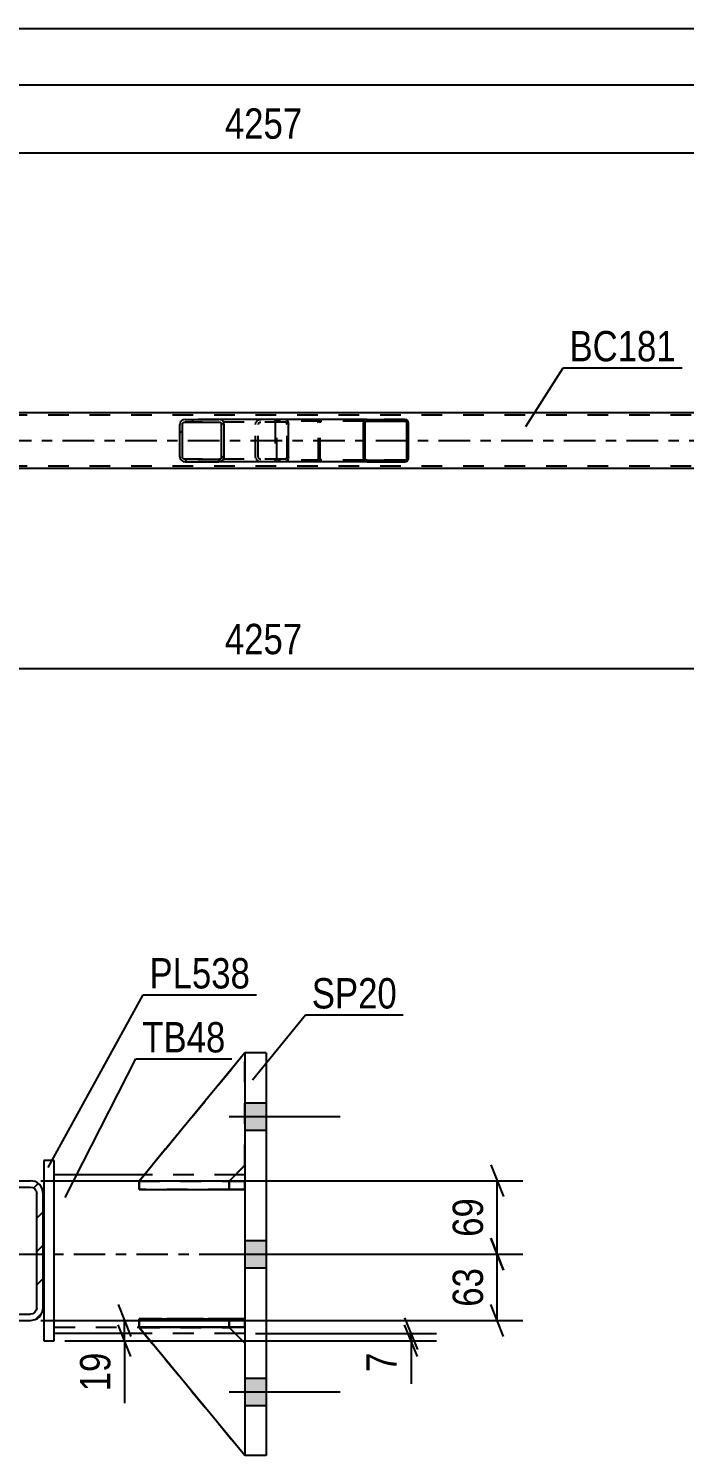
# Model space of a CAD drawing. Header units: millimetres. Extents: x 0 to 841, y 0 to 594.
# Drawn here: x 222.7 to 284.7, y 150 to 284.7 of the extents above; entities that cross this region are included whole.
import ezdxf

# ---------------------------------------------------------------- set-up
doc = ezdxf.new("R2010")
doc.units = ezdxf.units.MM
doc.linetypes.add('DXK_LINE_DOT2', pattern=[3.9198, 1.9599, -1.9599])
doc.linetypes.add('DXK_LINE_DOT3', pattern=[5.9187, 2.979, -0.9799, 0.9799, -0.9799])
doc.styles.add('Arial Narrow', font='ARIALN.TTF', dxfattribs={"height": 0.2})

# ---------------------------------------------------------------- blocks, each defined once
blk = doc.blocks.new('Part-814553173-5594 - 5489')
at = {"linetype": 'Continuous'}
h = blk.add_hatch(dxfattribs=at)
h.set_pattern_fill('', scale=0.7, style=0, pattern_type=0)
h.set_pattern_definition([(45, (241.1457, 247.4956), (-1.57154, 1.57154), [])])
h.paths.add_polyline_path([(241.18, 247.31), (241.15, 247.5), (241.04, 247.65), (240.87, 247.76), (240.68, 247.79), (237.5, 247.79), (237.3, 247.76), (237.14, 247.65), (237.03, 247.5), (236.99, 247.31), (236.99, 244.27), (237.03, 244.09), (237.14, 243.93), (237.3, 243.83), (237.5, 243.79), (240.68, 243.79), (240.87, 243.83), (241.04, 243.93), (241.15, 244.09), (241.18, 244.27)])
h.paths.add_polyline_path([(240.91, 244.18), (240.86, 244.1), (240.78, 244.05), (240.68, 244.03), (237.5, 244.03), (237.4, 244.05), (237.32, 244.1), (237.26, 244.18), (237.25, 244.27), (237.25, 247.31), (237.26, 247.4), (237.32, 247.48), (237.4, 247.53), (237.5, 247.55), (240.68, 247.55), (240.78, 247.53), (240.86, 247.48), (240.91, 247.4), (240.93, 247.31), (240.93, 244.27)])
at = {"color": 2, "linetype": 'Continuous'}
for p, q in [((237.03, 247.5), (236.99, 247.31)), ((236.99, 244.27), (236.99, 247.31)), ((237.25, 247.31), (237.26, 247.4)), ((237.25, 244.27), (237.25, 247.31)), ((237.26, 247.4), (237.32, 247.48)), ((237.5, 247.79), (237.3, 247.76)), ((237.32, 247.48), (237.4, 247.53)), ((237.4, 247.53), (237.5, 247.55)), ((237.5, 247.79), (240.68, 247.79)), ((237.5, 247.55), (240.68, 247.55)), ((246.98, 247.79), (240.68, 247.79)), ((240.87, 247.76), (240.68, 247.79)), ((240.68, 247.55), (240.78, 247.53)), ((240.78, 247.53), (240.86, 247.48)), ((240.86, 247.48), (240.91, 247.4)), ((240.91, 247.4), (240.93, 247.31)), ((240.93, 244.27), (240.93, 247.31)), ((241.18, 247.31), (241.15, 247.5)), ((241.18, 244.27), (241.18, 247.31)), ((246.98, 247.79), (247.09, 247.76)), ((247.09, 247.76), (247.17, 247.65)), ((247.17, 247.65), (247.23, 247.5)), ((247.23, 247.5), (247.25, 247.31)), ((247.25, 244.27), (247.25, 247.31)), ((236.99, 244.27), (237.03, 244.09)), ((237.26, 244.18), (237.25, 244.27)), ((237.32, 244.1), (237.26, 244.18)), ((237.4, 244.05), (237.32, 244.1)), ((237.5, 244.03), (237.4, 244.05)), ((237.5, 244.03), (240.68, 244.03)), ((240.78, 244.05), (240.68, 244.03)), ((240.86, 244.1), (240.78, 244.05)), ((240.91, 244.18), (240.86, 244.1)), ((240.93, 244.27), (240.91, 244.18)), ((241.15, 244.09), (241.18, 244.27)), ((247.17, 243.93), (247.09, 243.83)), ((247.23, 244.09), (247.17, 243.93)), ((247.25, 244.27), (247.23, 244.09)), ((237.3, 243.83), (237.5, 243.79)), ((237.5, 243.79), (240.68, 243.79)), ((240.68, 243.79), (240.87, 243.83)), ((246.98, 243.79), (240.68, 243.79)), ((247.09, 243.83), (246.98, 243.79))]:
    blk.add_line(p, q, dxfattribs=at)
at = {"color": 7, "linetype": 'DXK_LINE_DOT2'}
for p, q in [((240.68, 247.79), (237.5, 247.79)), ((246.98, 247.55), (237.5, 247.55)), ((244.14, 247.31), (244.18, 247.5)), ((244.14, 244.27), (244.14, 247.31)), ((244.41, 247.4), (244.4, 247.31)), ((244.4, 244.27), (244.4, 247.31)), ((244.47, 247.48), (244.41, 247.4)), ((244.45, 247.76), (244.65, 247.79)), ((244.47, 247.48), (244.49, 247.5)), ((244.49, 247.5), (244.55, 247.53)), ((244.55, 247.53), (244.65, 247.55)), ((245.99, 247.55), (245.99, 247.79)), ((247.03, 247.53), (246.98, 247.55)), ((247.08, 247.48), (247.03, 247.53)), ((247.11, 247.4), (247.08, 247.48)), ((247.12, 247.31), (247.11, 247.4)), ((247.12, 244.27), (247.12, 247.31)), ((246.98, 244.03), (237.5, 244.03)), ((244.18, 244.09), (244.14, 244.27)), ((244.4, 244.27), (244.41, 244.18)), ((244.41, 244.18), (244.47, 244.1)), ((244.47, 244.1), (244.49, 244.09)), ((244.49, 244.09), (244.55, 244.05)), ((244.55, 244.05), (244.65, 244.03)), ((245.99, 243.79), (245.99, 244.03)), ((246.98, 244.03), (247.03, 244.05)), ((247.03, 244.05), (247.08, 244.1)), ((247.08, 244.1), (247.11, 244.18)), ((247.11, 244.18), (247.12, 244.27)), ((240.68, 243.79), (237.5, 243.79)), ((244.65, 243.79), (244.45, 243.83))]:
    blk.add_line(p, q, dxfattribs=at)
at = {"color": 2, "linetype": 'Continuous'}
for centre, start, end in [((237.48, 247.3), 111.1941, 156.1506), ((240.7, 247.3), 23.8494, 68.8059), ((237.48, 244.29), 203.8494, 248.8059), ((240.7, 244.29), 291.1941, 336.1506)]:
    blk.add_arc(centre, 0.492, start, end, dxfattribs=at)
at = {"color": 7, "linetype": 'DXK_LINE_DOT2'}
for centre, start, end in [((244.63, 247.3), 111.1941, 156.1506), ((244.63, 244.29), 203.8494, 248.8059)]:
    blk.add_arc(centre, 0.492, start, end, dxfattribs=at)
blk = doc.blocks.new('Part-814553173-5595 - 5489')
at = {"linetype": 'Continuous'}
h = blk.add_hatch(dxfattribs=at)
h.set_pattern_fill('', scale=0.7, style=0, pattern_type=0)
h.set_pattern_definition([(45, (258.5697, 247.5943), (-1.57154, 1.57154), [])])
h.paths.add_polyline_path([(258.6, 247.47), (258.57, 247.59), (258.5, 247.7), (258.39, 247.77), (258.26, 247.79), (254.68, 247.79), (254.55, 247.77), (254.44, 247.7), (254.36, 247.59), (254.34, 247.47), (254.34, 244.11), (254.36, 243.99), (254.44, 243.89), (254.55, 243.82), (254.68, 243.79), (258.26, 243.79), (258.39, 243.82), (258.5, 243.89), (258.57, 243.99), (258.6, 244.11)])
h.paths.add_polyline_path([(258.41, 244.05), (258.38, 244), (258.32, 243.96), (258.26, 243.95), (254.68, 243.95), (254.61, 243.96), (254.56, 244), (254.52, 244.05), (254.51, 244.11), (254.51, 247.47), (254.52, 247.53), (254.56, 247.59), (254.61, 247.62), (254.68, 247.63), (258.26, 247.63), (258.32, 247.62), (258.38, 247.59), (258.41, 247.53), (258.43, 247.47), (258.43, 244.11)])
at = {"color": 7, "linetype": 'DXK_LINE_DOT2'}
for p, q in [((245.99, 247.5), (246.02, 247.59)), ((245.99, 247.47), (245.99, 247.5)), ((245.99, 247.47), (245.99, 244.11)), ((246.17, 247.53), (246.16, 247.47)), ((246.16, 244.11), (246.16, 247.47)), ((246.21, 247.59), (246.17, 247.53)), ((246.2, 247.77), (246.33, 247.79)), ((246.26, 247.62), (246.21, 247.59)), ((246.33, 247.63), (246.26, 247.62)), ((246.98, 247.79), (246.33, 247.79)), ((258.26, 247.63), (246.33, 247.63)), ((249.91, 247.79), (250.04, 247.77)), ((249.97, 247.62), (249.91, 247.63)), ((250.03, 247.59), (249.97, 247.62)), ((250.06, 247.53), (250.03, 247.59)), ((250.08, 247.47), (250.06, 247.53)), ((250.08, 244.11), (250.08, 247.47)), ((250.22, 247.59), (250.25, 247.47)), ((250.25, 244.11), (250.25, 247.47)), ((258.26, 247.79), (254.68, 247.79)), ((246.02, 243.99), (245.99, 244.11)), ((246.16, 244.11), (246.17, 244.05)), ((246.17, 244.05), (246.21, 244)), ((246.21, 244), (246.26, 243.96)), ((246.26, 243.96), (246.33, 243.95)), ((258.26, 243.95), (246.33, 243.95)), ((249.91, 243.95), (249.97, 243.96)), ((249.97, 243.96), (250.03, 244)), ((250.03, 244), (250.06, 244.05)), ((250.06, 244.05), (250.08, 244.11)), ((250.25, 244.11), (250.22, 243.99)), ((246.33, 243.79), (246.2, 243.82)), ((246.98, 243.79), (246.33, 243.79)), ((250.04, 243.82), (249.91, 243.79)), ((258.26, 243.79), (254.68, 243.79))]:
    blk.add_line(p, q, dxfattribs=at)
at = {"color": 2, "linetype": 'Continuous'}
for p, q in [((254.68, 247.79), (246.98, 247.79)), ((254.36, 247.59), (254.34, 247.47)), ((254.34, 244.11), (254.34, 247.47)), ((254.51, 247.47), (254.52, 247.53)), ((254.51, 244.11), (254.51, 247.47)), ((254.52, 247.53), (254.56, 247.59)), ((254.68, 247.79), (254.55, 247.77)), ((254.56, 247.59), (254.61, 247.62)), ((254.61, 247.62), (254.68, 247.63)), ((254.68, 247.79), (258.26, 247.79)), ((254.68, 247.63), (258.26, 247.63)), ((258.39, 247.77), (258.26, 247.79)), ((258.26, 247.63), (258.32, 247.62)), ((258.32, 247.62), (258.38, 247.59)), ((258.38, 247.59), (258.41, 247.53)), ((258.41, 247.53), (258.43, 247.47)), ((258.43, 244.11), (258.43, 247.47)), ((258.6, 247.47), (258.57, 247.59)), ((258.6, 244.11), (258.6, 247.47)), ((254.34, 244.11), (254.36, 243.99)), ((254.52, 244.05), (254.51, 244.11)), ((254.56, 244), (254.52, 244.05)), ((254.61, 243.96), (254.56, 244)), ((254.68, 243.95), (254.61, 243.96)), ((254.68, 243.95), (258.26, 243.95)), ((258.32, 243.96), (258.26, 243.95)), ((258.38, 244), (258.32, 243.96)), ((258.41, 244.05), (258.38, 244)), ((258.43, 244.11), (258.41, 244.05)), ((258.57, 243.99), (258.6, 244.11)), ((254.68, 243.79), (246.98, 243.79)), ((254.55, 243.82), (254.68, 243.79)), ((254.68, 243.79), (258.26, 243.79)), ((258.26, 243.79), (258.39, 243.82))]:
    blk.add_line(p, q, dxfattribs=at)
at = {"color": 7, "linetype": 'DXK_LINE_DOT2'}
for centre, start, end in [((246.32, 247.46), 110.7583, 155.68), ((249.92, 247.46), 24.3199, 69.2417), ((246.32, 244.13), 204.3199, 249.2417), ((249.92, 244.13), 290.7583, 335.68)]:
    blk.add_arc(centre, 0.331, start, end, dxfattribs=at)
at = {"color": 2, "linetype": 'Continuous'}
for centre, start, end in [((254.67, 247.46), 110.7583, 155.68), ((258.27, 247.46), 24.32, 69.2417), ((254.67, 244.13), 204.32, 249.2417), ((258.27, 244.13), 290.7583, 335.68)]:
    blk.add_arc(centre, 0.331, start, end, dxfattribs=at)
blk = doc.blocks.new('Part-814553173-5661 - 5489')
at = {"color": 2, "linetype": 'Continuous'}
for p, q in [((728.24, 248.43), (66.12, 248.43)), ((329.24, 243.15), (164.97, 243.15))]:
    blk.add_line(p, q, dxfattribs=at)
at = {"color": 7, "linetype": 'DXK_LINE_DOT2'}
for p, q in [((728.24, 248.19), (66.12, 248.19)), ((728.24, 243.39), (66.12, 243.39))]:
    blk.add_line(p, q, dxfattribs=at)
at = {"color": 7, "linetype": 'DXK_LINE_DOT3'}
blk.add_line((66.12, 245.79), (728.24, 245.79), dxfattribs=at)
blk = doc.blocks.new('Part-814553173-1438 - 1250')
at = {"color": 2, "linetype": 'Continuous'}
for p, q in [((225.14, 177.81), (224.14, 177.81)), ((224.14, 177.81), (224.14, 160.81)), ((225.14, 160.81), (225.14, 177.81)), ((224.14, 160.81), (225.14, 160.81))]:
    blk.add_line(p, q, dxfattribs=at)
blk = doc.blocks.new('Part-814553173-1253 - 1250')
at = {"color": 2, "linetype": 'Continuous'}
for p, q in [((233.14, 175.88), (233.14, 175.88)), ((233.14, 175.88), (233.14, 175.08)), ((243.14, 175.88), (234.38, 175.88)), ((243.14, 175.88), (243.14, 175.88)), ((243.14, 175.88), (243.14, 175.08)), ((233.14, 175.08), (243.14, 175.08))]:
    blk.add_line(p, q, dxfattribs=at)
at = {"color": 7, "linetype": 'DXK_LINE_DOT2'}
for p, q in [((234.38, 175.88), (233.14, 175.88)), ((241.64, 175.88), (233.14, 175.88)), ((241.64, 175.88), (243.14, 175.88)), ((241.64, 175.88), (241.64, 175.08)), ((243.14, 175.88), (243.14, 175.88)), ((233.14, 175.08), (241.64, 175.08)), ((241.64, 175.08), (243.14, 175.08))]:
    blk.add_line(p, q, dxfattribs=at)
blk = doc.blocks.new('Part-814553173-1399 - 1250')
at = {"color": 7, "linetype": 'DXK_LINE_DOT2'}
for p, q in [((233.14, 162.08), (233.14, 162.88)), ((233.14, 162.88), (241.64, 162.88)), ((243.14, 162.88), (233.14, 162.88)), ((241.64, 162.08), (233.14, 162.08)), ((233.14, 162.08), (243.14, 162.08)), ((241.64, 162.08), (241.64, 162.88)), ((241.64, 162.88), (243.14, 162.88)), ((243.14, 162.08), (241.64, 162.08)), ((243.14, 162.08), (243.14, 162.88)), ((243.14, 162.08), (243.14, 162.88)), ((243.14, 162.88), (243.14, 162.88)), ((243.14, 162.08), (243.14, 162.08))]:
    blk.add_line(p, q, dxfattribs=at)
blk = doc.blocks.new('Part-814553173-1462 - 1250')
at = {"linetype": 'Continuous'}
h = blk.add_hatch(dxfattribs=at)
h.set_pattern_fill('', scale=0.7, style=0, pattern_type=0)
h.set_pattern_definition([(45, (223.344, 162.8086), (-1.57154, 1.57154), [])])
h.paths.add_polyline_path([(222.88, 162.72), (223.34, 162.81), (223.73, 163.07), (223.99, 163.46), (224.08, 163.92), (224.08, 174.72), (223.99, 175.18), (223.73, 175.57), (223.34, 175.83), (222.88, 175.92), (212.08, 175.92), (211.63, 175.83), (211.24, 175.57), (210.98, 175.18), (210.88, 174.72), (210.88, 163.92), (210.98, 163.46), (211.24, 163.07), (211.63, 162.81), (212.08, 162.72)])
h.paths.add_polyline_path([(212.08, 163.32), (211.86, 163.36), (211.66, 163.49), (211.53, 163.69), (211.48, 163.92), (211.48, 174.72), (211.53, 174.95), (211.66, 175.14), (211.86, 175.27), (212.08, 175.32), (222.88, 175.32), (223.11, 175.27), (223.31, 175.14), (223.44, 174.95), (223.48, 174.72), (223.48, 163.92), (223.44, 163.69), (223.31, 163.49), (223.11, 163.36), (222.88, 163.32)])
at = {"color": 2, "linetype": 'Continuous'}
for p, q in [((210.98, 175.18), (210.88, 174.72)), ((211.53, 174.95), (211.66, 175.14)), ((212.08, 175.92), (211.63, 175.83)), ((211.66, 175.14), (211.86, 175.27)), ((211.86, 175.27), (212.08, 175.32)), ((212.08, 175.92), (212.08, 175.92)), ((212.08, 175.92), (222.88, 175.92)), ((212.08, 175.32), (212.08, 175.32)), ((212.08, 175.32), (222.88, 175.32)), ((222.88, 175.92), (222.88, 175.92)), ((223.34, 175.83), (222.88, 175.92)), ((222.88, 175.32), (222.88, 175.32)), ((222.88, 175.32), (223.11, 175.27)), ((223.11, 175.27), (223.31, 175.14)), ((223.31, 175.14), (223.44, 174.95)), ((224.08, 174.72), (223.99, 175.18)), ((210.88, 174.72), (210.88, 174.72)), ((210.88, 163.92), (210.88, 174.72)), ((211.48, 174.72), (211.53, 174.95)), ((211.48, 174.72), (211.48, 174.72)), ((211.48, 163.92), (211.48, 174.72)), ((223.44, 174.95), (223.48, 174.72)), ((223.48, 174.72), (223.48, 174.72)), ((223.48, 163.92), (223.48, 174.72)), ((224.08, 174.72), (224.08, 174.72)), ((224.08, 163.92), (224.08, 174.72)), ((210.88, 163.92), (210.88, 163.92)), ((210.88, 163.92), (210.98, 163.46)), ((211.48, 163.92), (211.48, 163.92)), ((211.53, 163.69), (211.48, 163.92)), ((211.66, 163.49), (211.53, 163.69)), ((211.86, 163.36), (211.66, 163.49)), ((212.08, 163.32), (211.86, 163.36)), ((212.08, 163.32), (212.08, 163.32)), ((212.08, 163.32), (222.88, 163.32)), ((223.11, 163.36), (222.88, 163.32)), ((222.88, 163.32), (222.88, 163.32)), ((223.31, 163.49), (223.11, 163.36)), ((223.44, 163.69), (223.31, 163.49)), ((223.48, 163.92), (223.44, 163.69)), ((223.48, 163.92), (223.48, 163.92)), ((223.99, 163.46), (224.08, 163.92)), ((224.08, 163.92), (224.08, 163.92)), ((211.63, 162.81), (212.08, 162.72)), ((212.08, 162.72), (212.08, 162.72)), ((212.08, 162.72), (222.88, 162.72)), ((222.88, 162.72), (223.34, 162.81)), ((222.88, 162.72), (222.88, 162.72))]:
    blk.add_line(p, q, dxfattribs=at)
at = {"color": 7, "linetype": 'DXK_LINE_DOT3'}
blk.add_line((217.48, 169.32), (217.48, 169.32), dxfattribs=at)
at = {"color": 2, "linetype": 'Continuous'}
for centre, start, end in [((212.08, 174.72), 112.5, 157.5), ((222.88, 174.72), 22.5, 67.5), ((212.08, 163.92), 202.5, 247.5), ((222.88, 163.92), 292.5, 337.5)]:
    blk.add_arc(centre, 1.2, start, end, dxfattribs=at)
blk = doc.blocks.new('Part-814553173-1398 - 1250')
at = {"color": 7, "linetype": 'DXK_LINE_DOT2'}
for p, q in [((233.14, 175.08), (233.14, 175.88)), ((233.14, 175.88), (241.64, 175.88)), ((243.14, 175.88), (233.14, 175.88)), ((241.64, 175.08), (241.64, 175.88)), ((241.64, 175.88), (243.14, 175.88)), ((243.14, 175.08), (243.14, 175.88)), ((243.14, 175.08), (243.14, 175.88)), ((243.14, 175.88), (243.14, 175.88)), ((241.64, 175.08), (233.14, 175.08)), ((233.14, 175.08), (243.14, 175.08)), ((243.14, 175.08), (241.64, 175.08)), ((243.14, 175.08), (243.14, 175.08))]:
    blk.add_line(p, q, dxfattribs=at)
blk = doc.blocks.new('Part-814553173-1277 - 1250')
at = {"color": 2, "linetype": 'Continuous'}
for p, q in [((245.14, 187.98), (243.14, 187.98)), ((243.14, 187.98), (243.14, 149.98)), ((245.14, 187.98), (245.14, 149.98)), ((245.14, 149.98), (243.14, 149.98))]:
    blk.add_line(p, q, dxfattribs=at)
blk = doc.blocks.new('Part-814553173-1400 - 1250')
at = {"color": 2, "linetype": 'Continuous'}
for p, q in [((243.14, 187.98), (233.14, 175.87)), ((243.14, 187.98), (243.14, 187.98)), ((243.14, 187.98), (243.14, 187.98)), ((241.65, 175.88), (243.14, 177.37)), ((234.38, 175.87), (233.14, 175.87)), ((233.14, 175.87), (233.14, 175.87))]:
    blk.add_line(p, q, dxfattribs=at)
at = {"color": 7, "linetype": 'DXK_LINE_DOT2'}
for p, q in [((243.14, 187.98), (233.14, 175.87)), ((243.14, 177.37), (243.14, 187.98)), ((241.64, 175.87), (243.14, 177.37)), ((241.64, 175.87), (233.14, 175.87)), ((241.64, 175.87), (234.38, 175.87)), ((241.64, 175.87), (241.65, 175.88)), ((241.64, 175.87), (241.64, 175.87))]:
    blk.add_line(p, q, dxfattribs=at)
blk = doc.blocks.new('Part-814553173-1401 - 1250')
at = {"color": 7, "linetype": 'DXK_LINE_DOT2'}
for p, q in [((243.14, 187.98), (233.14, 175.87)), ((233.14, 175.87), (243.14, 187.98)), ((243.14, 177.37), (243.14, 187.98)), ((241.64, 175.87), (243.14, 177.37)), ((241.64, 175.87), (243.14, 177.37)), ((233.14, 175.87), (241.64, 175.87)), ((233.14, 175.87), (233.14, 175.87)), ((241.64, 175.87), (233.14, 175.87)), ((241.64, 175.87), (241.64, 175.87))]:
    blk.add_line(p, q, dxfattribs=at)
blk = doc.blocks.new('Bolt-814553173-1371 - 1250')
at = {"linetype": 'Continuous'}
for points in [[(245.14, 180.68), (245.14, 183.28), (243.14, 183.28), (243.14, 180.68)], [(245.14, 180.68), (245.14, 183.28), (243.14, 183.28), (243.14, 180.68)], [(245.14, 180.68), (245.14, 183.28), (243.14, 183.28), (243.14, 180.68)], [(245.14, 167.68), (245.14, 170.28), (243.14, 170.28), (243.14, 167.68)], [(245.14, 167.68), (245.14, 170.28), (243.14, 170.28), (243.14, 167.68)], [(245.14, 154.68), (245.14, 157.28), (243.14, 157.28), (243.14, 154.68)], [(245.14, 154.68), (245.14, 157.28), (243.14, 157.28), (243.14, 154.68)], [(245.14, 154.68), (245.14, 157.28), (243.14, 157.28), (243.14, 154.68)]]:
    blk.add_hatch(color=1, dxfattribs=at).paths.add_polyline_path(points)
at = {"color": 1, "linetype": 'Continuous'}
for p, q in [((243.14, 183.28), (245.14, 183.28)), ((243.14, 183.28), (245.14, 183.28)), ((243.14, 183.28), (245.14, 183.28)), ((241.64, 181.98), (252.14, 181.98)), ((241.64, 181.98), (252.14, 181.98)), ((241.64, 181.98), (252.14, 181.98)), ((243.14, 180.68), (245.14, 180.68)), ((243.14, 180.68), (245.14, 180.68)), ((243.14, 180.68), (245.14, 180.68)), ((243.14, 170.28), (245.14, 170.28)), ((243.14, 170.28), (245.14, 170.28)), ((241.64, 168.98), (252.14, 168.98)), ((241.64, 168.98), (252.14, 168.98)), ((243.14, 167.68), (245.14, 167.68)), ((243.14, 167.68), (245.14, 167.68)), ((243.14, 157.28), (245.14, 157.28)), ((243.14, 157.28), (245.14, 157.28)), ((243.14, 157.28), (245.14, 157.28)), ((241.64, 155.98), (252.14, 155.98)), ((241.64, 155.98), (252.14, 155.98)), ((241.64, 155.98), (252.14, 155.98)), ((243.14, 154.68), (245.14, 154.68)), ((243.14, 154.68), (245.14, 154.68)), ((243.14, 154.68), (245.14, 154.68))]:
    blk.add_line(p, q, dxfattribs=at)
blk = doc.blocks.new('Part-814553173-1397 - 1250')
at = {"color": 2, "linetype": 'Continuous'}
for p, q in [((233.14, 162.88), (243.14, 162.88)), ((233.14, 162.88), (233.14, 162.08)), ((243.14, 162.08), (233.14, 162.08)), ((243.14, 162.88), (243.14, 162.88)), ((243.14, 162.08), (243.14, 162.88))]:
    blk.add_line(p, q, dxfattribs=at)
at = {"color": 7, "linetype": 'DXK_LINE_DOT2'}
for p, q in [((241.64, 162.88), (233.14, 162.88)), ((233.14, 162.08), (241.64, 162.08)), ((243.14, 162.88), (241.64, 162.88)), ((241.64, 162.88), (241.64, 162.08)), ((241.64, 162.08), (243.14, 162.08)), ((243.14, 162.88), (243.14, 162.88))]:
    blk.add_line(p, q, dxfattribs=at)
blk = doc.blocks.new('Part-814553173-1402 - 1250')
at = {"color": 2, "linetype": 'Continuous'}
for p, q in [((233.14, 162.07), (233.14, 162.07)), ((241.64, 162.07), (233.14, 162.07)), ((243.14, 149.98), (233.14, 162.07)), ((241.64, 162.07), (241.64, 162.07)), ((241.64, 162.07), (243.14, 160.57))]:
    blk.add_line(p, q, dxfattribs=at)
at = {"color": 7, "linetype": 'DXK_LINE_DOT2'}
for p, q in [((233.14, 162.07), (241.64, 162.07)), ((243.14, 149.98), (233.14, 162.07)), ((241.64, 162.07), (243.14, 160.57)), ((243.14, 160.57), (243.14, 149.98))]:
    blk.add_line(p, q, dxfattribs=at)
blk = doc.blocks.new('Part-814553173-1403 - 1250')
at = {"color": 7, "linetype": 'DXK_LINE_DOT2'}
for p, q in [((233.14, 162.07), (241.64, 162.07)), ((243.14, 149.98), (233.14, 162.07)), ((233.14, 162.07), (233.14, 162.07)), ((241.64, 162.07), (233.14, 162.07)), ((233.14, 162.07), (243.14, 149.98)), ((241.64, 162.07), (243.14, 160.57)), ((241.64, 162.07), (241.64, 162.07)), ((243.14, 160.57), (241.64, 162.07)), ((243.14, 160.57), (243.14, 149.98))]:
    blk.add_line(p, q, dxfattribs=at)
blk = doc.blocks.new('Part-814553173-1443 - 1250')
at = {"color": 2, "linetype": 'Continuous'}
for p, q in [((233.64, 176.48), (225.14, 176.48)), ((243.14, 176.48), (242.24, 176.48)), ((233.63, 161.48), (225.14, 161.48)), ((243.14, 161.48), (242.23, 161.48))]:
    blk.add_line(p, q, dxfattribs=at)
at = {"color": 7, "linetype": 'DXK_LINE_DOT2'}
for p, q in [((225.14, 161.48), (225.14, 176.48)), ((243.14, 175.88), (225.14, 175.88)), ((242.24, 176.48), (233.64, 176.48)), ((243.14, 176.48), (243.14, 161.48)), ((225.14, 162.08), (243.14, 162.08)), ((242.23, 161.48), (233.63, 161.48))]:
    blk.add_line(p, q, dxfattribs=at)
at = {"color": 7, "linetype": 'DXK_LINE_DOT3'}
blk.add_line((215.14, 168.98), (253.14, 168.98), dxfattribs=at)
blk = doc.blocks.new('StraightDimension-814553173-5848 - 5489')
at = {"color": 7, "linetype": 'Continuous'}
blk.add_line((55.26, 284.7), (739.1, 284.7), dxfattribs=at)
blk = doc.blocks.new('StraightDimension-814553173-9184 - 5489')
at = {"color": 7, "linetype": 'Continuous'}
blk.add_line((55.9, 279.39), (738.46, 279.39), dxfattribs=at)
blk = doc.blocks.new('StraightDimension-814553173-5841 - 5489')
at = {"color": 7, "linetype": 'Continuous'}
blk.add_line((159.77, 224.28), (330.04, 224.28), dxfattribs=at)
at = {"color": 0}
blk.add_wipeout([(249.16, 225.03), (249.16, 229.23), (240.65, 229.23), (240.65, 225.03)], dxfattribs=at)
at = {"color": 3, "style": 'Arial Narrow'}
blk.add_text('4257', height=2.863, dxfattribs=at).set_placement((241.25, 225.63))
blk = doc.blocks.new('StraightDimension-814553173-5875 - 5489')
at = {"color": 7, "linetype": 'Continuous'}
blk.add_line((159.77, 272.95), (330.04, 272.95), dxfattribs=at)
at = {"color": 0}
blk.add_wipeout([(249.16, 273.7), (249.16, 277.9), (240.65, 277.9), (240.65, 273.7)], dxfattribs=at)
at = {"color": 3, "style": 'Arial Narrow'}
blk.add_text('4257', height=2.863, dxfattribs=at).set_placement((241.25, 274.3))
blk = doc.blocks.new('StraightDimension-814553173-1557 - 1250')
at = {"color": 7, "linetype": 'Continuous'}
for p, q in [((258.23, 162.98), (259.43, 159.98)), ((259.43, 159.31), (258.23, 162.31)), ((226.14, 160.81), (261.23, 160.81)), ((244.14, 161.48), (261.23, 161.48)), ((258.83, 160.81), (258.83, 161.48)), ((258.83, 160.81), (258.83, 156.74)), ((258.83, 160.81), (258.83, 156.74))]:
    blk.add_line(p, q, dxfattribs=at)
at = {"color": 0}
blk.add_wipeout([(258.08, 160.29), (253.88, 160.29), (253.88, 157.26), (258.08, 157.26)], dxfattribs=at)
at = {"color": 3, "style": 'Arial Narrow'}
blk.add_text('7', height=2.86, rotation=90.0002, dxfattribs=at).set_placement((257.48, 157.86))
blk = doc.blocks.new('StraightDimension-814553173-1512 - 1250')
at = {"color": 7, "linetype": 'Continuous'}
for p, q in [((266.38, 170.48), (267.58, 167.48)), ((251.74, 168.98), (269.38, 168.98)), ((266.98, 162.72), (266.98, 168.98)), ((267.58, 161.22), (266.38, 164.22)), ((223.88, 162.72), (269.38, 162.72))]:
    blk.add_line(p, q, dxfattribs=at)
at = {"color": 0}
blk.add_wipeout([(266.23, 168.27), (262.03, 168.27), (262.03, 163.42), (266.23, 163.42)], dxfattribs=at)
at = {"color": 3, "style": 'Arial Narrow'}
blk.add_text('63', height=2.863, rotation=90.0002, dxfattribs=at).set_placement((265.63, 164.02))
blk = doc.blocks.new('StraightDimension-814553173-1523 - 1250')
at = {"color": 7, "linetype": 'Continuous'}
for p, q in [((266.38, 177.42), (267.58, 174.42)), ((223.88, 175.92), (269.38, 175.92)), ((266.98, 168.98), (266.98, 175.92)), ((267.58, 167.48), (266.38, 170.48)), ((251.74, 168.98), (269.38, 168.98))]:
    blk.add_line(p, q, dxfattribs=at)
at = {"color": 0}
blk.add_wipeout([(266.23, 174.87), (262.03, 174.87), (262.03, 170.02), (266.23, 170.02)], dxfattribs=at)
at = {"color": 3, "style": 'Arial Narrow'}
blk.add_text('69', height=2.863, rotation=90.0002, dxfattribs=at).set_placement((265.63, 170.62))
blk = doc.blocks.new('StraightDimension-814553173-1546 - 1250')
at = {"color": 7, "linetype": 'Continuous'}
for p, q in [((231.18, 164.22), (232.38, 161.22)), ((223.88, 162.72), (234.18, 162.72)), ((232.38, 159.31), (231.18, 162.31)), ((231.78, 160.81), (231.78, 162.72)), ((226.14, 160.81), (234.18, 160.81)), ((231.78, 160.81), (231.78, 154.91)), ((231.78, 160.81), (231.78, 154.91))]:
    blk.add_line(p, q, dxfattribs=at)
at = {"color": 0}
blk.add_wipeout([(231.03, 160.29), (226.83, 160.29), (226.83, 155.43), (231.03, 155.43)], dxfattribs=at)
at = {"color": 3, "style": 'Arial Narrow'}
blk.add_text('19', height=2.863, rotation=90.0002, dxfattribs=at).set_placement((230.43, 156.03))
blk = doc.blocks.new('Mark-814553173-5657 - 5489')
at = {"color": 0}
blk.add_wipeout([(283.85, 253.28), (283.85, 256.28), (273.8, 256.28), (273.8, 253.28)], dxfattribs=at)
blk.add_wipeout([(283.85, 253.28), (283.85, 256.28), (273.8, 256.28), (273.8, 253.28)], dxfattribs=at)
at = {"color": 30, "linetype": 'Continuous'}
for p, q in [((269.66, 247.12), (273.2, 252.68)), ((273.2, 252.68), (284.45, 252.68))]:
    blk.add_line(p, q, dxfattribs=at)
at = {"color": 3, "style": 'Arial Narrow'}
blk.add_text('BC181', height=2.863, dxfattribs=at).set_placement((273.8, 253.28))
blk = doc.blocks.new('Mark-814553173-1272 - 1250')
at = {"color": 0}
blk.add_wipeout([(257.5, 192.18), (257.5, 195.18), (249.46, 195.18), (249.46, 192.18)], dxfattribs=at)
blk.add_wipeout([(257.5, 192.18), (257.5, 195.18), (249.46, 195.18), (249.46, 192.18)], dxfattribs=at)
at = {"color": 30, "linetype": 'Continuous'}
for p, q in [((243.86, 185.45), (248.86, 191.58)), ((248.86, 191.58), (258.1, 191.58))]:
    blk.add_line(p, q, dxfattribs=at)
at = {"color": 3, "style": 'Arial Narrow'}
blk.add_text('SP20', height=2.863, dxfattribs=at).set_placement((249.46, 192.18))
blk = doc.blocks.new('Mark-814553173-1434 - 1250')
at = {"color": 0}
blk.add_wipeout([(243.64, 194.07), (243.64, 197.07), (234.13, 197.07), (234.13, 194.07)], dxfattribs=at)
blk.add_wipeout([(243.64, 194.07), (243.64, 197.07), (234.13, 197.07), (234.13, 194.07)], dxfattribs=at)
at = {"color": 30, "linetype": 'Continuous'}
for p, q in [((224.56, 177.16), (233.53, 193.47)), ((233.53, 193.47), (244.24, 193.47))]:
    blk.add_line(p, q, dxfattribs=at)
at = {"color": 3, "style": 'Arial Narrow'}
blk.add_text('PL538', height=2.863, dxfattribs=at).set_placement((234.13, 194.07))
blk = doc.blocks.new('Mark-814553173-1439 - 1250')
at = {"color": 0}
blk.add_wipeout([(241.3, 188.03), (241.3, 191.03), (233.45, 191.03), (233.45, 188.03)], dxfattribs=at)
blk.add_wipeout([(241.3, 188.03), (241.3, 191.03), (233.45, 191.03), (233.45, 188.03)], dxfattribs=at)
at = {"color": 30, "linetype": 'Continuous'}
for p, q in [((226.15, 174.34), (232.85, 187.43)), ((232.85, 187.43), (241.9, 187.43))]:
    blk.add_line(p, q, dxfattribs=at)
at = {"color": 3, "style": 'Arial Narrow'}
blk.add_text('TB48', height=2.863, dxfattribs=at).set_placement((233.45, 188.03))

msp = doc.modelspace()

# ---------------------------------------------------------------- block references
for name in ['StraightDimension-814553173-5848 - 5489', 'Part-814553173-5661 - 5489', 'Part-814553173-5594 - 5489', 'Part-814553173-5595 - 5489', 'StraightDimension-814553173-5841 - 5489', 'Part-814553173-1400 - 1250', 'Part-814553173-1401 - 1250', 'Part-814553173-1277 - 1250', 'Bolt-814553173-1371 - 1250', 'Part-814553173-1438 - 1250', 'Part-814553173-1462 - 1250', 'Part-814553173-1443 - 1250', 'Part-814553173-1253 - 1250', 'Part-814553173-1398 - 1250', 'Part-814553173-1399 - 1250', 'Part-814553173-1397 - 1250', 'Part-814553173-1402 - 1250', 'Part-814553173-1403 - 1250']:
    msp.add_blockref(name, (0, 0))

# ---------------------------------------------------------------- next in the draw order: block references
for name in ['StraightDimension-814553173-9184 - 5489', 'Mark-814553173-1272 - 1250', 'StraightDimension-814553173-1557 - 1250']:
    msp.add_blockref(name, (0, 0))

# ---------------------------------------------------------------- next in the draw order: block references
for name in ['StraightDimension-814553173-5875 - 5489', 'Mark-814553173-5657 - 5489', 'StraightDimension-814553173-1512 - 1250']:
    msp.add_blockref(name, (0, 0))

# ---------------------------------------------------------------- next in the draw order: block references
for name in ['StraightDimension-814553173-1523 - 1250', 'StraightDimension-814553173-1546 - 1250']:
    msp.add_blockref(name, (0, 0))

# ---------------------------------------------------------------- next in the draw order: block references
msp.add_blockref('Mark-814553173-1434 - 1250', (0, 0))

# ---------------------------------------------------------------- next in the draw order: block references
msp.add_blockref('Mark-814553173-1439 - 1250', (0, 0))

doc.saveas('drawing.dxf')
